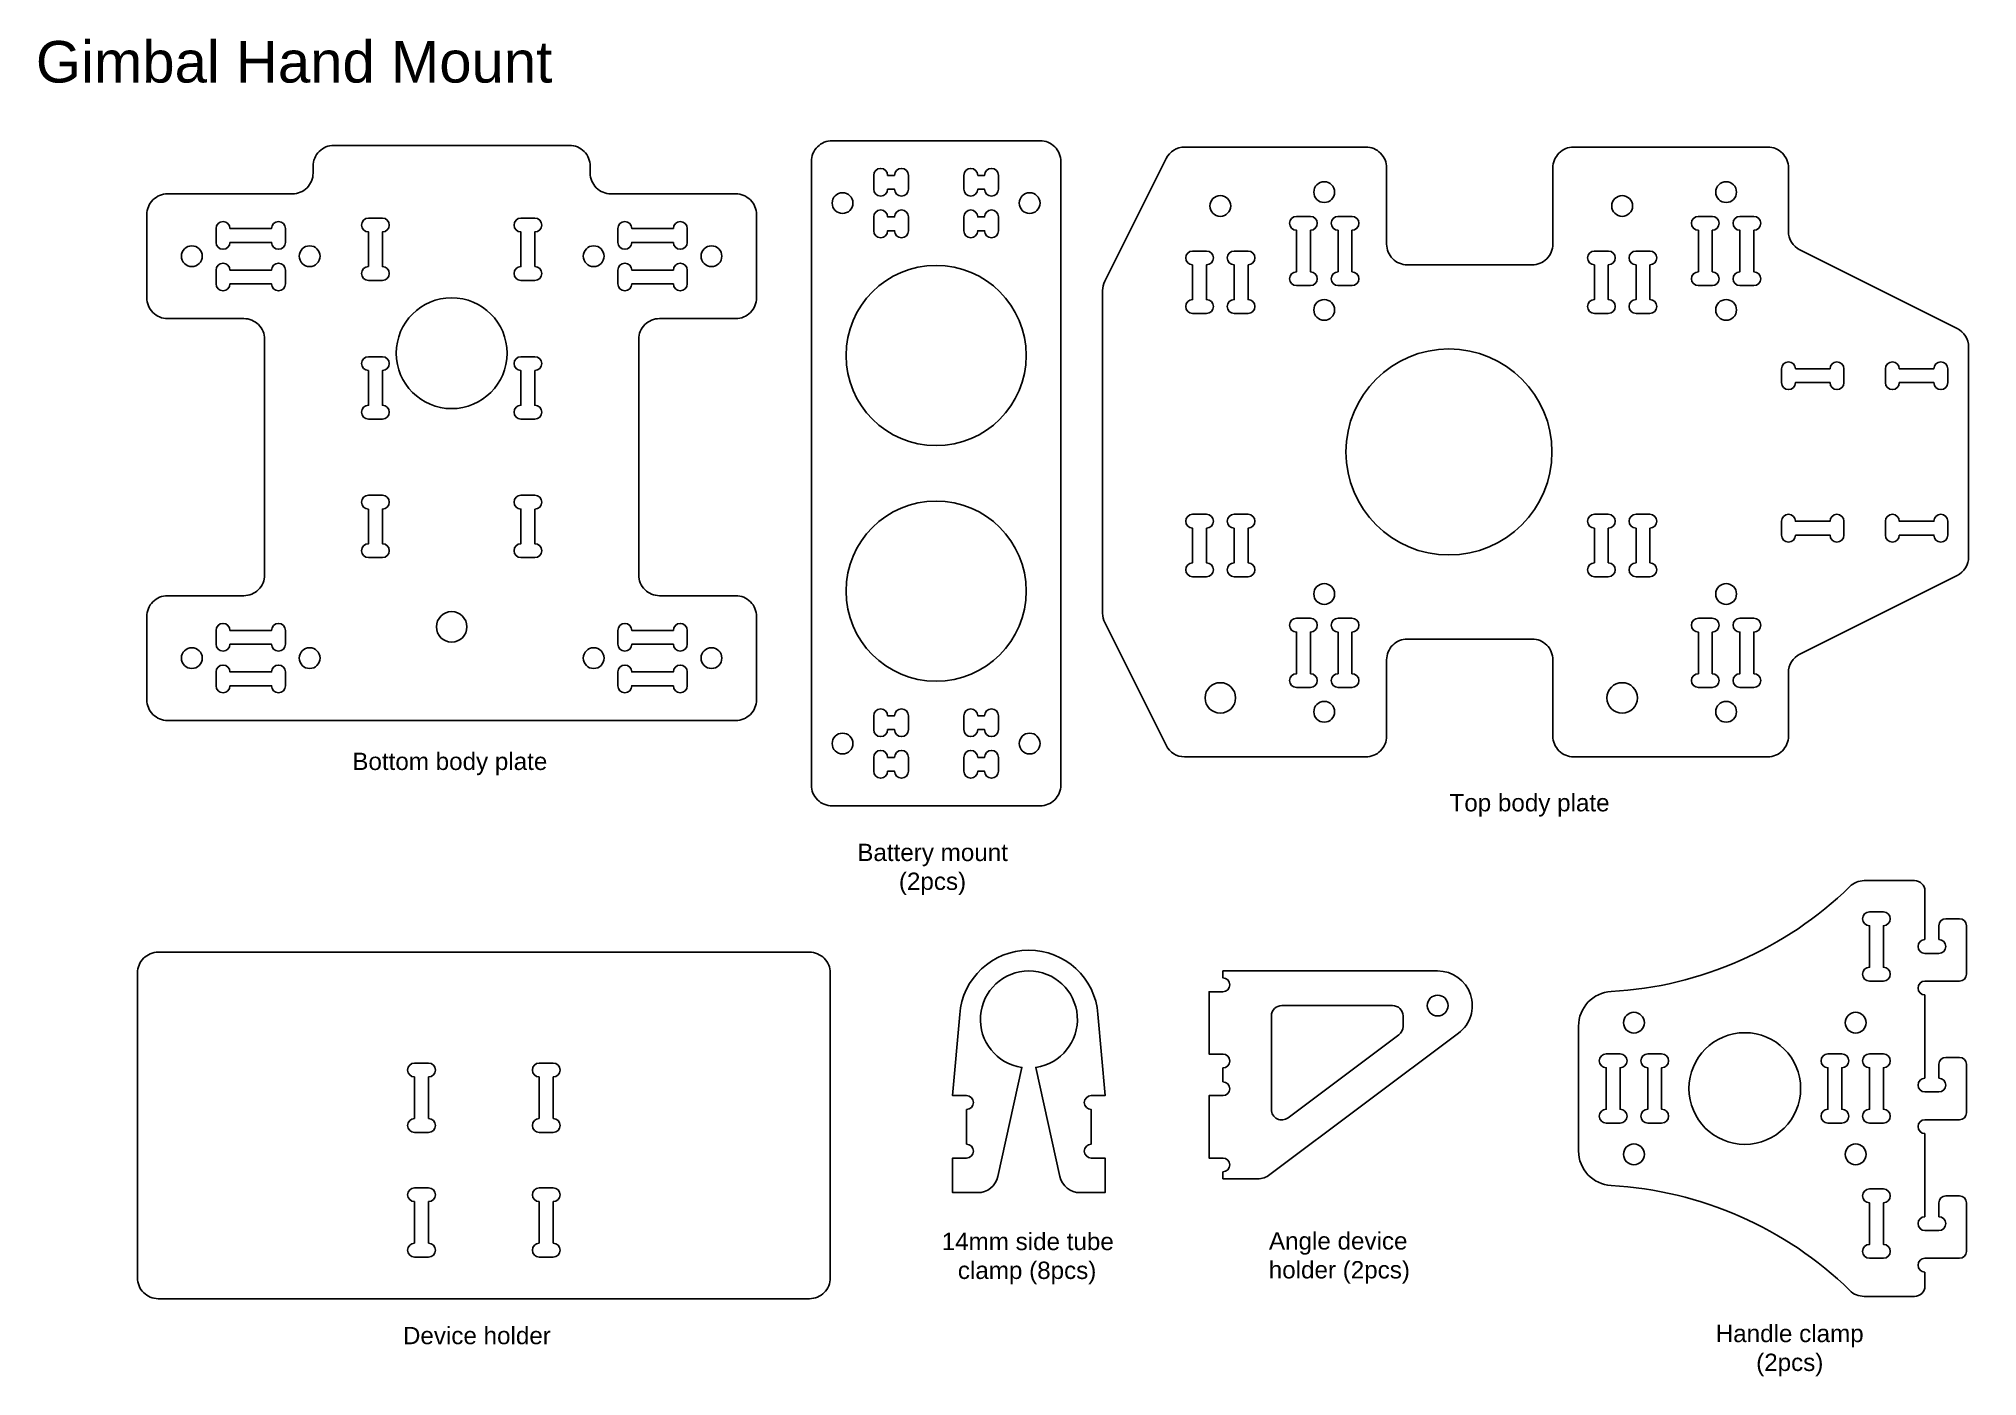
# Paper-space layout 'Gimbal Hand Mount' of a CAD drawing. Header units: millimetres. Extents: x 5 to 284, y 4 to 197.
# The model-space entities are those that its viewports show. They can reach past a viewport. Long polylines and large blocks are cut down to what shows.
import ezdxf

# ---------------------------------------------------------------- set-up
doc = ezdxf.new("R2010")
doc.units = ezdxf.units.MM
doc.layers.get('0').update_dxf_attribs({"color": 2})
for name, color, linetype in [('CNC', 7, 'Continuous'), ('Text', 250, 'Continuous'), ('Viewports', 1, 'Continuous')]:
    doc.layers.add(name, color=color, linetype=linetype)
doc.layers.get('0').off()
doc.layers.get('Viewports').off()
doc.styles.add('ISO Proportional', font='isocp.shx')

# ---------------------------------------------------------------- blocks, each defined once
blk = doc.blocks.new('GFH Screw Hole')
blk.add_circle((0, 0), 1.5)

msp = doc.modelspace()

# ---------------------------------------------------------------- linework, layer by layer
at = {"layer": 'CNC'}
for p, q in [((1970.24, 30.5), (1977.5, 30.5)), ((1979, 22), (1979, 29)), ((1981, 22), (1981, 24)), ((1982, 25), (1984, 25)), ((1985, 24), (1985, 17)), ((1979, 20), (1981, 20)), ((1984, 16), (1979, 16)), ((1979, 2), (1979, 14)), ((1582, 9), (1584, 9)), ((1602, 9), (1600, 9)), ((1929, -8.51), (1929, 9.51)), ((1582, 7), (1582, 1)), ((1584, 7), (1584, 1)), ((1600, 7), (1600, 1)), ((1602, 7), (1602, 1)), ((1981, 2), (1981, 4)), ((1982, 5), (1984, 5)), ((1985, 4), (1985, -3)), ((1979, 0), (1981, 0)), ((1584, -1), (1582, -1)), ((1600, -1), (1602, -1)), ((1984, -4), (1979, -4)), ((1979, -18), (1979, -6)), ((1582, -9), (1584, -9)), ((1582, -11), (1582, -17)), ((1584, -11), (1584, -17)), ((1602, -9), (1600, -9)), ((1600, -11), (1600, -17)), ((1602, -11), (1602, -17)), ((1981, -18), (1981, -16)), ((1982, -15), (1984, -15)), ((1985, -16), (1985, -23)), ((1582, -19), (1584, -19)), ((1602, -19), (1600, -19)), ((1981, -20), (1979, -20)), ((1984, -24), (1979, -24)), ((1979, -26), (1979, -28)), ((1970.24, -29.5), (1977.5, -29.5))]:
    msp.add_line(p, q, dxfattribs=at)
for points in [[(2126, 23.5), (2137, 23.5, -0.414214), (2140, 20.5), (2140, 2.5, -0.414214), (2137, -0.5), (2126, -0.5, 0.414214), (2123, -3.5), (2123, -31.5, 0.414214), (2126, -34.5), (2135.15, -34.5, -0.284079), (2137.83, -36.16), (2149.17, -58.84, 0.284079), (2151.85, -60.5), (2182.15, -60.5, 0.284079), (2184.83, -58.84), (2196.17, -36.16, -0.284079), (2198.85, -34.5), (2208, -34.5, 0.414214), (2211, -31.5), (2211, -3.5, 0.414214), (2208, -0.5), (2197, -0.5, -0.414214), (2194, 2.5), (2194, 20.5, -0.414214), (2197, 23.5), (2208, 23.5, 0.414214), (2211, 26.5), (2211, 52.65, 0.284079), (2209.34, 55.33), (2191.63, 64.18, 0.116434), (2190.29, 64.5), (2143.71, 64.5, 0.116434), (2142.37, 64.18), (2124.66, 55.33, 0.284079), (2123, 52.65), (2123, 26.5, 0.414214)], [(2156, 49.5, 1), (2158, 49.5), (2158, 51.5, 1), (2156, 51.5), (2151, 51.5, 1), (2149, 51.5), (2149, 50.5), (2149, 49.5, 1), (2151, 49.5)], [(2194, 51.5, -1), (2196, 51.5), (2196, 50.5), (2196, 49.5, -1), (2194, 49.5), (2189, 49.5, -1), (2187, 49.5), (2187, 51.5, -1), (2189, 51.5)], [(2098, 38.5, 0.414214), (2095, 41.5), (2077, 41.5, -0.414214), (2074, 44.5), (2074, 45.5, 0.414214), (2071, 48.5), (2037, 48.5, 0.414214), (2034, 45.5), (2034, 44.5, -0.414214), (2031, 41.5), (2013, 41.5, 0.414214), (2010, 38.5), (2010, 26.5, 0.414214), (2013, 23.5), (2024, 23.5, -0.414214), (2027, 20.5), (2027, -13.5, -0.414214), (2024, -16.5), (2013, -16.5, 0.414214), (2010, -19.5), (2010, -31.5, 0.414214), (2013, -34.5), (2095, -34.5, 0.414214), (2098, -31.5), (2098, -19.5, 0.414214), (2095, -16.5), (2084, -16.5, -0.414214), (2081, -13.5), (2081, 20.5, -0.414214), (2084, 23.5), (2095, 23.5, 0.414214), (2098, 26.5)], [(2156, 45.5, -1), (2158, 45.5), (2158, 43.5, -1), (2156, 43.5), (2151, 43.5, -1), (2149, 43.5), (2149, 44.5), (2149, 45.5, -1), (2151, 45.5)], [(2194, 43.5, 1), (2196, 43.5), (2196, 44.5), (2196, 45.5, 1), (2194, 45.5), (2189, 45.5, 1), (2187, 45.5), (2187, 43.5, 1), (2189, 43.5)], [(2022, 34.5, -1), (2020, 34.5), (2020, 36.5, -1), (2022, 36.5), (2028, 36.5, -1), (2030, 36.5), (2030, 34.5, -1), (2028, 34.5)], [(2042, 31, 1), (2042, 29), (2044, 29, 1), (2044, 31), (2044, 36, 1), (2044, 38), (2043, 38), (2042, 38, 1), (2042, 36)], [(2066, 31, -1), (2066, 29), (2064, 29, -1), (2064, 31), (2064, 36, -1), (2064, 38), (2065, 38), (2066, 38, -1), (2066, 36)], [(2086, 34.5, 1), (2088, 34.5), (2088, 36.5, 1), (2086, 36.5), (2080, 36.5, 1), (2078, 36.5), (2078, 34.5, 1), (2080, 34.5)], [(2135, 34.5, -1), (2133, 34.5), (2133, 36.5, -1), (2135, 36.5), (2141, 36.5, -1), (2143, 36.5), (2143, 34.5, -1), (2141, 34.5)], [(2199, 34.5, 1), (2201, 34.5), (2201, 36.5, 1), (2199, 36.5), (2193, 36.5, 1), (2191, 36.5), (2191, 34.5, 1), (2193, 34.5)], [(2022, 28.5, -1), (2020, 28.5), (2020, 30.5, -1), (2022, 30.5), (2028, 30.5, -1), (2030, 30.5), (2030, 28.5, -1), (2028, 28.5)], [(2086, 28.5, 1), (2088, 28.5), (2088, 30.5, 1), (2086, 30.5), (2080, 30.5, 1), (2078, 30.5), (2078, 28.5, 1), (2080, 28.5)], [(2135, 28.5, -1), (2133, 28.5), (2133, 30.5, -1), (2135, 30.5), (2141, 30.5, -1), (2143, 30.5), (2143, 28.5, -1), (2141, 28.5)], [(2199, 28.5, 1), (2201, 28.5), (2201, 30.5, 1), (2199, 30.5), (2193, 30.5, 1), (2191, 30.5), (2191, 28.5, 1), (2193, 28.5)], [(1971, 26, 1), (1971, 24), (1971, 18, 1), (1971, 16), (1973, 16, 1), (1973, 18), (1973, 24, 1), (1973, 26)], [(1642, 22), (1642, -22, -0.414214), (1639, -25), (1545, -25, -0.414214), (1542, -22), (1542, 22, -0.414214), (1545, 25), (1639, 25, -0.414214)], [(1764, 18), (1719, 18, 0.414214), (1716, 15), (1716, -15, 0.414214), (1719, -18), (1764, -18), (1809, -18, 0.414214), (1812, -15), (1812, 15, 0.414214), (1809, 18)], [(1827, -3, -1), (1827, -5), (1827, -10, -1), (1827, -12), (1825, -12), (1825, -17), (1828.59, -17, 0.351755), (1831.52, -14.65), (1835, 1.07, -13.933091), (1837, 1.07), (1840.48, -14.65, 0.351755), (1843.41, -17), (1847, -17), (1847, -12), (1845, -12, -1), (1845, -10), (1845, -5, -1), (1845, -3), (1847, -3), (1845.97, 8.75, 0.930141), (1826.02, 8.69), (1825, -3), (1827, -3)], [(2042, 16, -1), (2042, 18), (2044, 18, -1), (2044, 16), (2044, 11, -1), (2044, 9), (2043, 9), (2042, 9, -1), (2042, 11)], [(2066, 16, 1), (2066, 18), (2064, 18, 1), (2064, 16), (2064, 11, 1), (2064, 9), (2065, 9), (2066, 9, 1), (2066, 11)], [(1864, -1, -1), (1864, -3), (1862, -3), (1862, -12), (1864, -12, -1), (1864, -14), (1864, -15), (1869, -15, 0.162278), (1870.8, -14.4), (1898, 6, 0.720759), (1895, 15), (1864, 15), (1864, 14, -1), (1864, 12), (1862, 12), (1862, 3), (1864, 3, -1), (1864, 1)], [(1723, 6, -1), (1723, 4), (1721, 4, -1), (1721, 6), (1721, 7, -1), (1721, 9), (1722, 9), (1723, 9, -1), (1723, 7)], [(1727, 4), (1729, 4, 1), (1729, 6), (1729, 7, 1), (1729, 9), (1728, 9), (1727, 9, 1), (1727, 7), (1727, 6, 1)], [(1801, 4, 1), (1801, 6), (1801, 7, 1), (1801, 9), (1800, 9), (1799, 9, 1), (1799, 7), (1799, 6, 1), (1799, 4)], [(1807, 6, -1), (1807, 4), (1805, 4, -1), (1805, 6), (1805, 7, -1), (1805, 9), (1806, 9), (1807, 9, -1), (1807, 7)], [(1935, -4.5, 1), (1935, -2.5), (1935, 3.5, 1), (1935, 5.5), (1933, 5.5, 1), (1933, 3.5), (1933, -2.5, 1), (1933, -4.5)], [(1941, -4.5, 1), (1941, -2.5), (1941, 3.5, 1), (1941, 5.5), (1939, 5.5, 1), (1939, 3.5), (1939, -2.5, 1), (1939, -4.5)], [(1965, -4.5, -1), (1965, -2.5), (1965, 3.5, -1), (1965, 5.5), (1967, 5.5, -1), (1967, 3.5), (1967, -2.5, -1), (1967, -4.5)], [(1971, -4.5, -1), (1971, -2.5), (1971, 3.5, -1), (1971, 5.5), (1973, 5.5, -1), (1973, 3.5), (1973, -2.5, -1), (1973, -4.5)], [(2042, -4, -1), (2042, -2), (2044, -2, -1), (2044, -4), (2044, -9, -1), (2044, -11), (2043, -11), (2042, -11, -1), (2042, -9)], [(2066, -4, 1), (2066, -2), (2064, -2, 1), (2064, -4), (2064, -9, 1), (2064, -11), (2065, -11), (2066, -11, 1), (2066, -9)], [(1723, -6, 1), (1723, -4), (1721, -4, 1), (1721, -6), (1721, -7, 1), (1721, -9), (1722, -9), (1723, -9, 1), (1723, -7)], [(1727, -4), (1729, -4, -1), (1729, -6), (1729, -7, -1), (1729, -9), (1728, -9), (1727, -9, -1), (1727, -7), (1727, -6, -1)], [(1801, -4, -1), (1801, -6), (1801, -7, -1), (1801, -9), (1800, -9), (1799, -9, -1), (1799, -7), (1799, -6, -1), (1799, -4)], [(1807, -6, 1), (1807, -4), (1805, -4, 1), (1805, -6), (1805, -7, 1), (1805, -9), (1806, -9), (1807, -9, 1), (1807, -7)], [(2156, -8.5, 1), (2158, -8.5), (2158, -6.5, 1), (2156, -6.5), (2151, -6.5, 1), (2149, -6.5), (2149, -7.5), (2149, -8.5, 1), (2151, -8.5)], [(2194, -6.5, -1), (2196, -6.5), (2196, -7.5), (2196, -8.5, -1), (2194, -8.5), (2189, -8.5, -1), (2187, -8.5), (2187, -6.5, -1), (2189, -6.5)], [(2156, -12.5, -1), (2158, -12.5), (2158, -14.5, -1), (2156, -14.5), (2151, -14.5, -1), (2149, -14.5), (2149, -13.5), (2149, -12.5, -1), (2151, -12.5)], [(2194, -14.5, 1), (2196, -14.5), (2196, -13.5), (2196, -12.5, 1), (2194, -12.5), (2189, -12.5, 1), (2187, -12.5), (2187, -14.5, 1), (2189, -14.5)], [(1971, -14, 1), (1971, -16), (1971, -22, 1), (1971, -24), (1973, -24, 1), (1973, -22), (1973, -16, 1), (1973, -14)], [(2022, -23.5, -1), (2020, -23.5), (2020, -21.5, -1), (2022, -21.5), (2028, -21.5, -1), (2030, -21.5), (2030, -23.5, -1), (2028, -23.5)], [(2086, -23.5, 1), (2088, -23.5), (2088, -21.5, 1), (2086, -21.5), (2080, -21.5, 1), (2078, -21.5), (2078, -23.5, 1), (2080, -23.5)], [(2135, -23.5, -1), (2133, -23.5), (2133, -21.5, -1), (2135, -21.5), (2141, -21.5, -1), (2143, -21.5), (2143, -23.5, -1), (2141, -23.5)], [(2199, -23.5, 1), (2201, -23.5), (2201, -21.5, 1), (2199, -21.5), (2193, -21.5, 1), (2191, -21.5), (2191, -23.5, 1), (2193, -23.5)], [(2022, -29.5, -1), (2020, -29.5), (2020, -27.5, -1), (2022, -27.5), (2028, -27.5, -1), (2030, -27.5), (2030, -29.5, -1), (2028, -29.5)], [(2086, -29.5, 1), (2088, -29.5), (2088, -27.5, 1), (2086, -27.5), (2080, -27.5, 1), (2078, -27.5), (2078, -29.5, 1), (2080, -29.5)], [(2135, -29.5, -1), (2133, -29.5), (2133, -27.5, -1), (2135, -27.5), (2141, -27.5, -1), (2143, -27.5), (2143, -29.5, -1), (2141, -29.5)], [(2199, -29.5, 1), (2201, -29.5), (2201, -27.5, 1), (2199, -27.5), (2193, -27.5, 1), (2191, -27.5), (2191, -29.5, 1), (2193, -29.5)], [(2155, -35.5, -1), (2155, -33.5), (2157, -33.5, -1), (2157, -35.5), (2157, -40.5, -1), (2157, -42.5), (2156, -42.5), (2155, -42.5, -1), (2155, -40.5)], [(2179, -35.5, 1), (2179, -33.5), (2177, -33.5, 1), (2177, -35.5), (2177, -40.5, 1), (2177, -42.5), (2178, -42.5), (2179, -42.5, 1), (2179, -40.5)], [(2155, -50.5, -1), (2155, -48.5), (2157, -48.5, -1), (2157, -50.5), (2157, -55.5, -1), (2157, -57.5), (2156, -57.5), (2155, -57.5, -1), (2155, -55.5)], [(2179, -50.5, 1), (2179, -48.5), (2177, -48.5, 1), (2177, -50.5), (2177, -55.5, 1), (2177, -57.5), (2178, -57.5), (2179, -57.5, 1), (2179, -55.5)]]:
    msp.add_lwpolyline(points, format="xyb", close=True, dxfattribs=at)
msp.add_lwpolyline([(1890, 8.5, 0.414214), (1888.5, 10), (1872.5, 10, 0.414214), (1871, 8.5), (1871, -5, 0.618034), (1873.4, -6.2), (1889.4, 5.8, 0.236068), (1890, 7), (1890, 8.5)], format="xyb", dxfattribs=at)
for centre, radius in [((2131.5, 47.5), 2.2), ((2202.5, 47.5), 1.5), ((2016.5, 32.5), 1.5), ((2033.5, 32.5), 1.5), ((2074.5, 32.5), 1.5), ((2091.5, 32.5), 1.5), ((2129.5, 32.5), 1.5), ((2146.5, 32.5), 1.5), ((2187.5, 32.5), 1.5), ((2204.5, 32.5), 1.5), ((2167, 14.5), 14.87), ((2054, 18.5), 8), ((1747, 0), 13), ((1781, 0), 13), ((1895, 10), 1.5), ((1937, 10), 1.5), ((1969, 10), 1.5), ((1953, 0.5), 8.06), ((1937, -9), 1.5), ((1969, -9), 1.5), ((2131.5, -10.5), 2.2), ((2202.5, -10.5), 1.5), ((2054, -21), 2.2), ((2016.5, -25.5), 1.5), ((2033.5, -25.5), 1.5), ((2074.5, -25.5), 1.5), ((2091.5, -25.5), 1.5), ((2129.5, -25.5), 1.5), ((2146.5, -25.5), 1.5), ((2187.5, -25.5), 1.5), ((2204.5, -25.5), 1.5)]:
    msp.add_circle(centre, radius, dxfattribs=at)
for centre, radius, start, end in [((1930.7, 68.07), 53.66, 273.2287, 314.2637), ((1970.24, 27.5), 3, 90, 134.2637), ((1977.5, 29), 1.5, 0, 90), ((1982, 24), 1, 90, 180), ((1984, 24), 1, 0, 90), ((1979, 21), 1, 90, 270), ((1981, 21), 1, 270, 90), ((1984, 17), 1, 270, 0), ((1934, 9.51), 5, 93.2287, 180), ((1979, 15), 1, 90, 270), ((1582, 8), 1, 90, 270), ((1584, 8), 1, 270, 90), ((1600, 8), 1, 90, 270), ((1602, 8), 1, 270, 90), ((1982, 4), 1, 90, 180), ((1984, 4), 1, 0, 90), ((1582, 0), 1, 90, 270), ((1584, 0), 1, 270, 90), ((1600, 0), 1, 90, 270), ((1602, 0), 1, 270, 90), ((1979, 1), 1, 90, 270), ((1981, 1), 1, 270, 90), ((1979, -5), 1, 90, 270), ((1984, -3), 1, 270, 0), ((1582, -10), 1, 90, 270), ((1584, -10), 1, 270, 90), ((1600, -10), 1, 90, 270), ((1602, -10), 1, 270, 90), ((1934, -8.51), 5, 180, 266.7713), ((1930.7, -67.07), 53.66, 45.7363, 86.7713), ((1982, -16), 1, 90, 180), ((1984, -16), 1, 0, 90), ((1582, -18), 1, 90, 270), ((1584, -18), 1, 270, 90), ((1600, -18), 1, 90, 270), ((1602, -18), 1, 270, 90), ((1979, -19), 1, 90, 270), ((1981, -19), 1, 270, 90), ((1979, -25), 1, 90, 270), ((1984, -23), 1, 270, 0), ((1970.24, -26.5), 3, 225.7363, 270), ((1977.5, -28), 1.5, 270, 360)]:
    msp.add_arc(centre, radius, start, end, dxfattribs=at)

# ---------------------------------------------------------------- block references
at = {"layer": 'CNC', "xscale": -1, "rotation": 180}
for p in [(1725, 13.5), (1803, 13.5)]:
    msp.add_blockref('GFH Screw Hole', p, dxfattribs=at)
at = {"layer": 'CNC'}
for p in [(1725, -13.5), (1803, -13.5)]:
    msp.add_blockref('GFH Screw Hole', p, dxfattribs=at)

psp = doc.layouts.new('Gimbal Hand Mount')

# ---------------------------------------------------------------- texts
at = {"layer": 'Text', "attachment_point": 1, "style": 'ISO Proportional'}
for s, width, heights, insert, char_height in [('{\\fArial|b0|i0|c0|p0;Gimbal Hand Mount}', 119.6335, [8.54], (4.09, 196.26), 6), ('{\\fArial|b0|i0|c0|p0;Bottom body plate}', 28.3768, [0], (49.76, 93.55), 2.5), ('{\\fArial|b0|i0|c0|p0;Top body plate}', 22.875, [3.21], (208.12, 87.58), 2.5), ('\\pi3.9352;{\\fArial|b0|i0|c0|p0;Battery mount \\P\\pi9.938;(2pcs)}', 29.1529, [0], (118.71, 80.41), 2.5), ('\\pi2.4346;{\\fArial|b0|i0|c0|p0;14mm side tube \\P\\pi4.7708;clamp (8pcs)}', 29.1529, [0], (132.39, 24.26), 2.5), ('\\pi4.6515;{\\fArial|b0|i0|c0|p0;Angle device \\P\\pi4.6174;holder (2pcs)}', 29.1529, [0], (177.41, 24.34), 2.5), ('\\pi4.0376;{\\fArial|b0|i0|c0|p0;Device holder}', 29.1529, [0], (53.03, 10.68), 2.5), ('\\pi4.1058;{\\fArial|b0|i0|c0|p0;Handle clamp \\P\\pi9.938;(2pcs)}', 29.1529, [0], (242.44, 10.98), 2.5)]:
    psp.add_mtext_dynamic_manual_height_columns(s, width=width, gutter_width=12.5, heights=heights, dxfattribs=dict(at, insert=insert, char_height=char_height))

# ---------------------------------------------------------------- viewports
at = {"layer": 'Viewports'}
for center, size, view_center_point, view_height, status, view_target_point in [((64.34, 139.37), (90.75, 85.0186), (1563.22, 10.42), 85.0186, 3, (491.02, -3.75)), ((254.73, 45.1), (57.26, 60.921), (916.31, 1.87), 60.921, 5, (1040.68, -1.35)), ((68.83, 40.22), (102.3, 52.8734), (551.4, 1.82), 52.8734, 6, (1040.68, -1.35)), ((173.46, 47.05), (78.47, 38.6383), (821.37, 1.35), 38.6383, 7, (1040.68, -1.35))]:
    psp.add_viewport(center=center, size=size, view_center_point=view_center_point, view_height=view_height, status=status, dxfattribs=dict(at, view_target_point=view_target_point))
at = {"layer": 'Viewports', "view_target_point": (1040.68, -1.35), "view_twist_angle": 90}
psp.add_viewport(center=(133.22, 133.18), size=(40.89, 98.944), view_center_point=(-2.15, 722.63), view_height=98.944, status=4, dxfattribs=at)
at = {"layer": 'Viewports', "view_target_point": (997.66, -0.85), "view_twist_angle": 90}
psp.add_viewport(center=(220.16, 136.77), size=(128.24, 91.2352), view_center_point=(-3.23, 1169.16), view_height=91.2353, dxfattribs=at)

doc.saveas('drawing.dxf')
